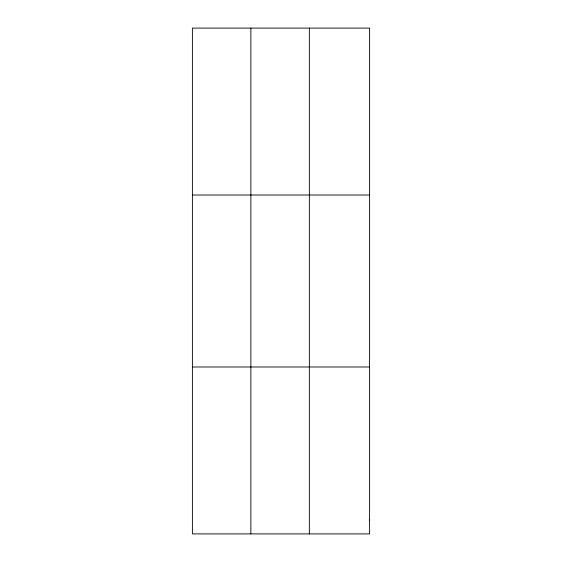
<?xml version="1.0" encoding="UTF-8"?>
<svg xmlns="http://www.w3.org/2000/svg" width="562" height="562" viewBox="0 0 562 562"><rect width="100%" height="100%" fill="white"/><g stroke="black" fill="none" stroke-linecap="round" stroke-linejoin="round"><path stroke-width="0.84" d="M309.353 533.9L309.353 28.1M192.394 195.014L369.606 195.014M192.394 366.986L369.606 366.986M250.877 28.1L250.877 533.9M369.606 519.99L369.606 533.9L192.394 533.9L192.394 28.1L369.606 28.1L369.606 519.99"/></g></svg>
